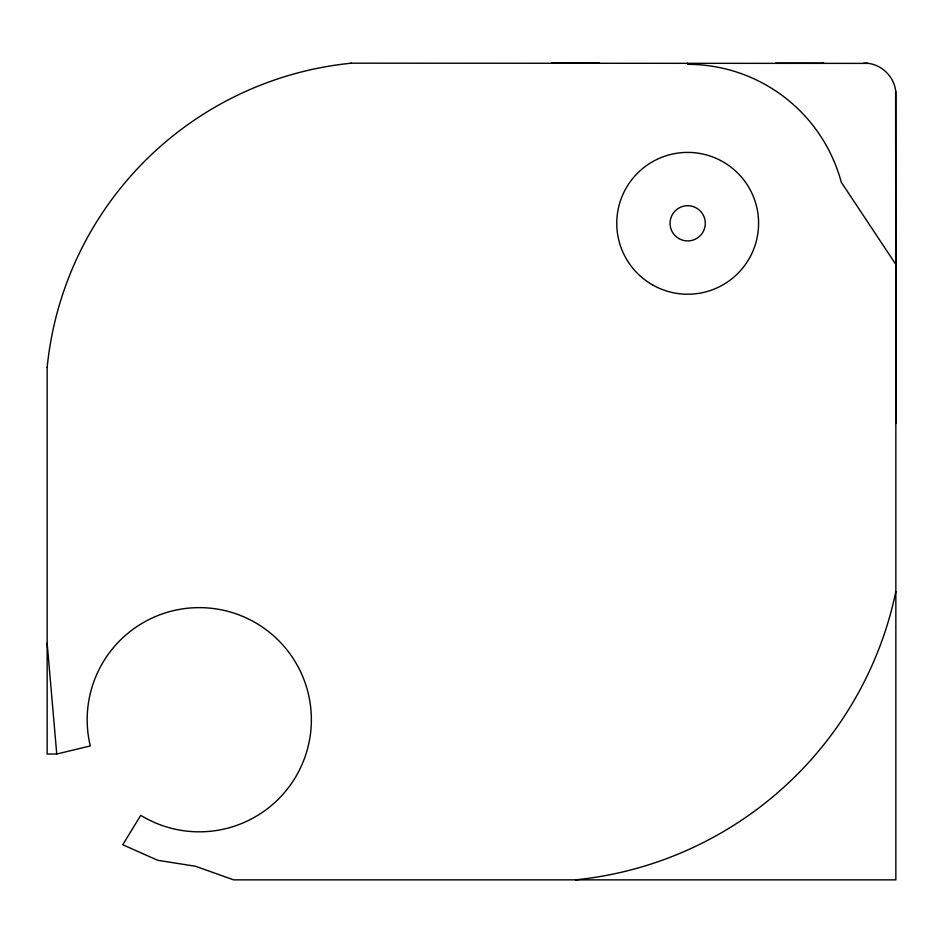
<?xml version="1.0" encoding="UTF-8"?>
<svg xmlns="http://www.w3.org/2000/svg" width="943" height="943" viewBox="0 0 943 943"><rect width="100%" height="100%" fill="white"/><g stroke="black" fill="none" stroke-linecap="round" stroke-linejoin="round"><path stroke-width="1.41" d="M47.15 367.086L47.15 754.023L56.745 754.023L90.292 745.948A112.087 112.087 0 0 1 202.144 607.669A112.087 112.087 0 0 1 306.77 751.5A112.087 112.087 0 0 1 140.755 815.33L122.743 844.751L157.717 860.299L195.519 866.263L233.569 879.854L895.85 879.854L895.85 95.208C896.522 77.986 881.045 62.509 863.823 63.181M822.968 63.157L823.793 63.157L775.747 63.146M351.055 63.181L868.031 63.393M551.561 63.146L599.607 63.157M895.85 264.464L841.239 182.164A158.978 158.978 0 0 0 687.683 64.336L687.683 63.181M47.15 643.197L56.745 754.023M895.638 90.999L895.85 423.478M895.85 591.615A364.587 364.587 0 0 1 575.584 879.854M47.15 367.428A339.515 339.515 0 0 1 351.397 63.181M652.226 284.727A70.914 70.914 0 0 0 758.596 223.314A70.914 70.914 0 0 0 652.226 161.901A70.914 70.914 0 0 0 652.226 284.727M678.866 238.567A17.611 17.611 0 0 0 705.293 223.314A17.611 17.611 0 0 0 678.866 208.061A17.611 17.611 0 0 0 678.866 238.567"/></g></svg>
